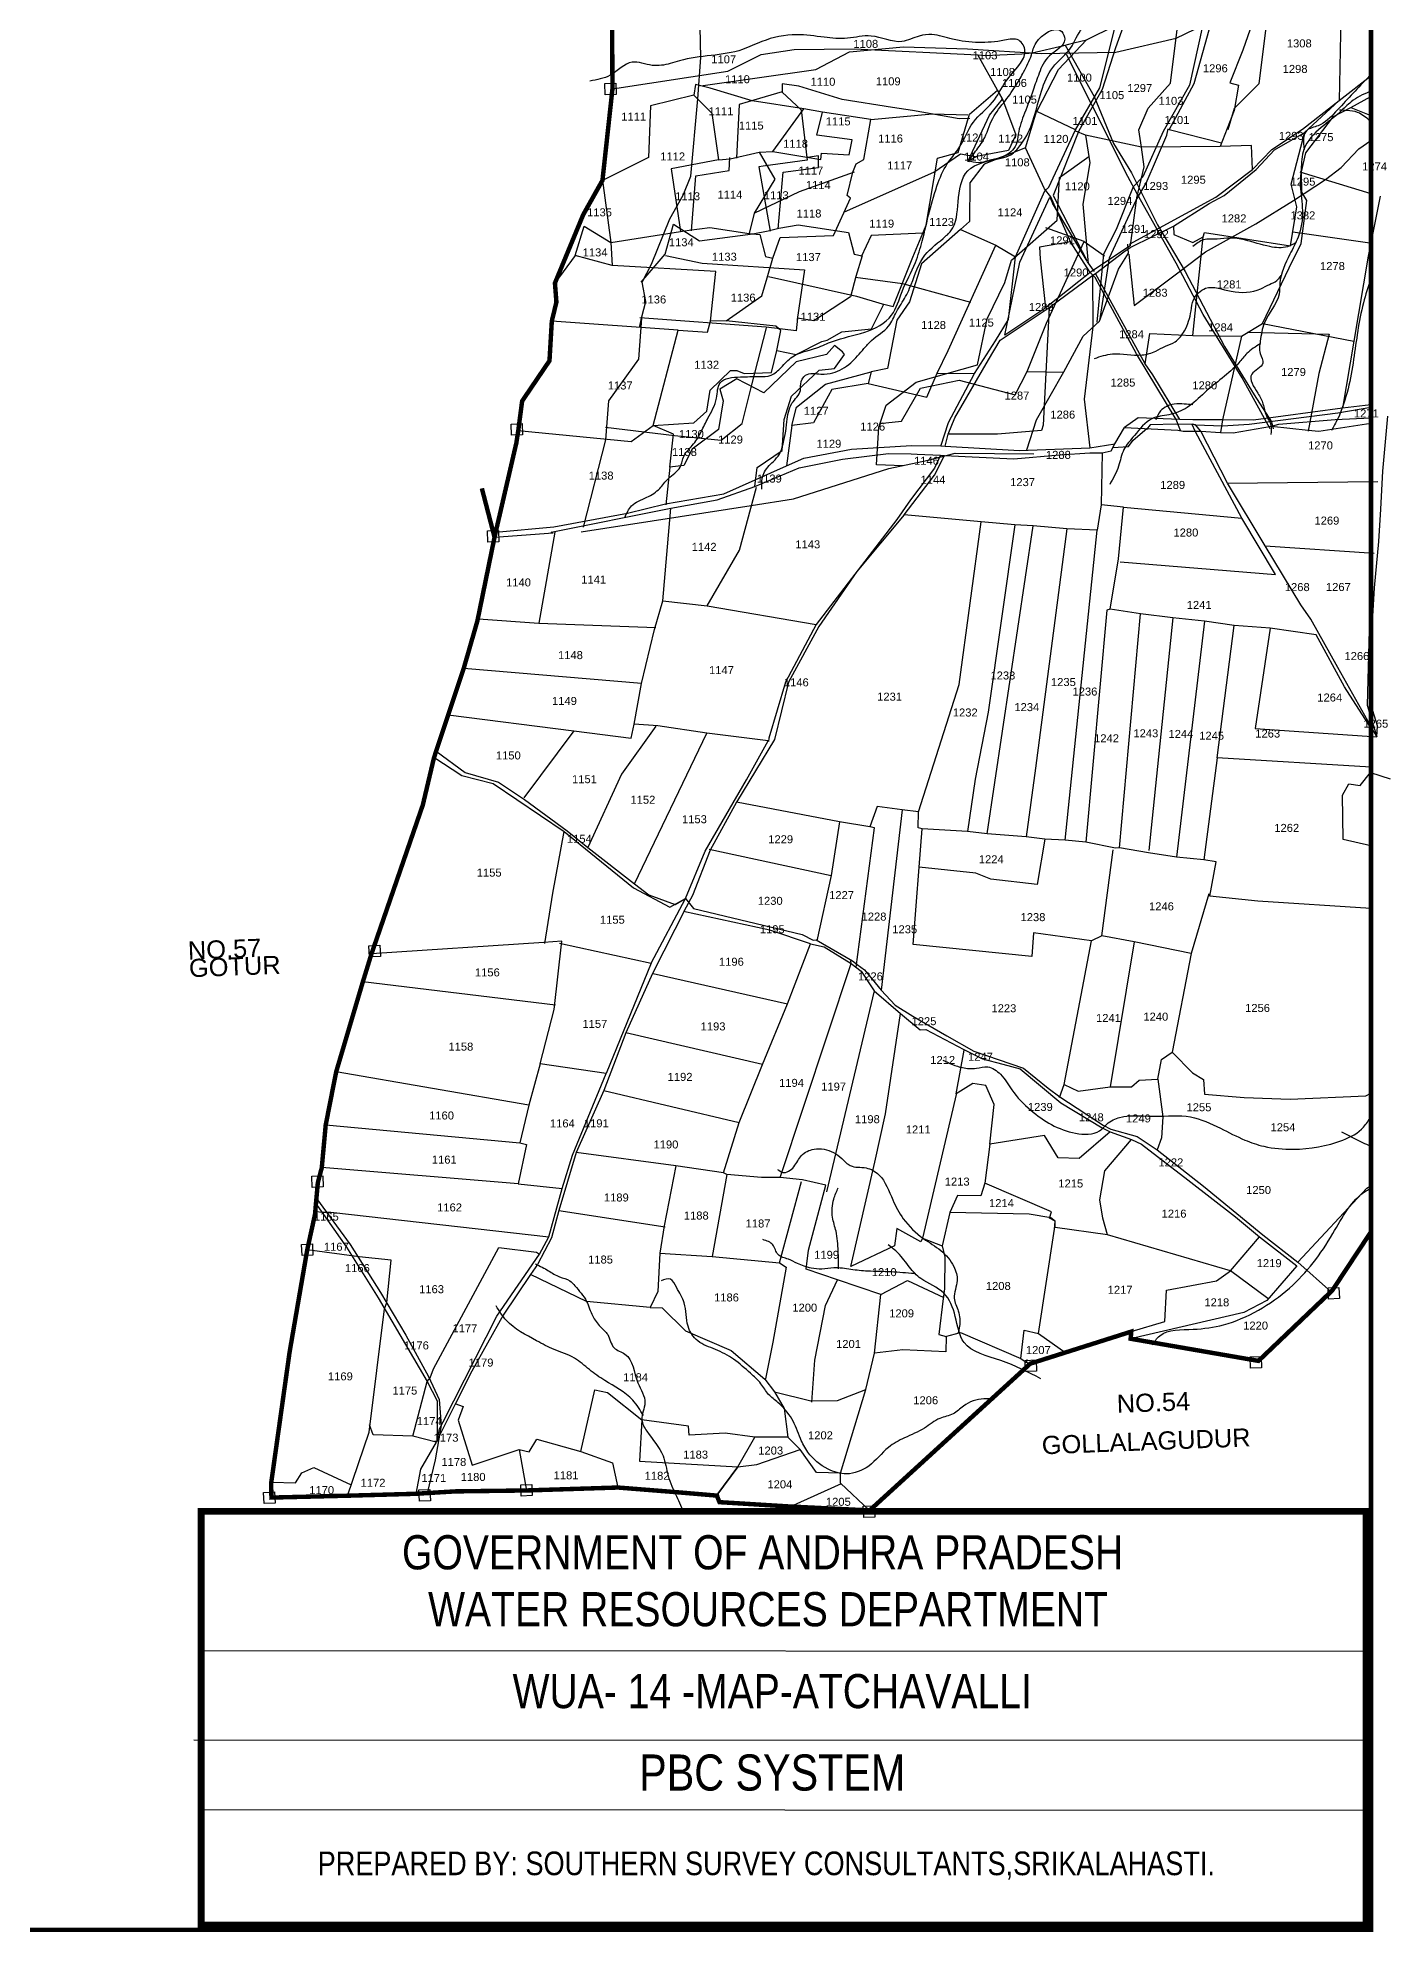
# Model space of a CAD drawing. Header units: inches. Extents: x 200003 to 248779, y 1594258 to 1607376.
# Drawn here: x 211990 to 215032, y 1596873 to 1601134 of the extents above; entities that cross this region are included whole.
import ezdxf
from ezdxf.enums import TextEntityAlignment as Align

# ---------------------------------------------------------------- set-up
doc = ezdxf.new("R2010")
doc.units = ezdxf.units.IN
doc.header["$LTSCALE"] = 15
doc.header["$MEASUREMENT"] = 0
doc.linetypes.add('DASHED2', pattern=[0.375, 0.25, -0.125])
for name, color, linetype in [('FRAME 025', 7, 'Continuous'), ('PAPER SIZE', 5, 'Continuous'), ('PLOTS', 7, 'Continuous'), ('PLOTS NO', 7, 'Continuous'), ('STREAM', 4, 'Continuous'), ('TEXT', 1, 'Continuous'), ('text2', 7, 'Continuous'), ('TITLEBLOCK', 7, 'Continuous'), ('VILLAGE BOUNDRY', 5, 'Continuous'), ('VILLAGE BOUNDRY STONES', 1, 'Continuous')]:
    doc.layers.add(name, color=color, linetype=linetype)
doc.styles.add('ARIALN', font='ARIALN.TTF')
doc.styles.get("Standard").update_dxf_attribs({"font": 'arial.ttf'})

msp = doc.modelspace()

# ---------------------------------------------------------------- linework, layer by layer
at = {"layer": 'FRAME 025', "lineweight": -3, "elevation": 5.2}
for points in [[(212356.7, 1597505.9), (214988.1, 1597504.6)], [(212341.5, 1597305.5), (214973, 1597304.2)], [(212353.1, 1597148.3), (214988.1, 1597147)]]:
    msp.add_lwpolyline(points, dxfattribs=at)
at = {"layer": 'PAPER SIZE', "color": 5, "const_width": 15.5, "elevation": -5.2}
msp.add_lwpolyline([(212357.8, 1597819.2), (214978.4, 1597819.2), (214978.4, 1596888), (212357.8, 1596888)], close=True, dxfattribs=at)
at = {"layer": 'PLOTS'}
for points in [[(213343.8, 1600482.3), (213348.8, 1600506.8), (213357.8, 1600541.1), (213349.6, 1600584.7), (213370.9, 1600624.8), (213411.7, 1600726.7), (213441.7, 1600780), (213459.5, 1600822.7), (213475.3, 1600996.9), (213481.5, 1601089.9), (213476.2, 1601328.9), (213484.6, 1601450.6)], [(214761.6, 1601281), (214701.2, 1601106.3), (214671.9, 1601032.6), (214691.5, 1601027.8), (214681.5, 1600970.6), (214649.7, 1600890)], [(213482, 1601026), (213740.4, 1601063.2), (213816.4, 1601102.7), (213937.4, 1601114.2), (214081.7, 1601109.4), (214247, 1601099.1), (214415.2, 1601101.8), (214551.1, 1601133.1), (214614.4, 1601164), (214637.2, 1601183.5), (214670.8, 1601195.3), (214760.9, 1601224.2), (214737.3, 1601030.6), (214681.8, 1600975.5), (214667, 1600927.2)], [(214722.5, 1600838.3), (214720.6, 1600892.2), (214649.7, 1600890), (214472.9, 1600888), (214466.9, 1600927.3), (214487.8, 1600975.8), (214538.3, 1601032), (214561.3, 1601218.6)], [(214438.9, 1601178.6), (214414.2, 1601111.7), (214384.3, 1601017.8)], [(214921.2, 1601180.4), (214917.5, 1600993.4)], [(213071, 1600250.6), (213324.9, 1600226.4), (213374.5, 1600262.4), (213466, 1600268.3), (213494.9, 1600294.2), (213502.4, 1600341.8), (213548.8, 1600385.5), (213562.4, 1600386), (213579.5, 1600378.9), (213640.6, 1600381.6), (213652.3, 1600430.5), (213695.9, 1600421.5), (213754.2, 1600451.1), (213765.7, 1600453.7), (213799.2, 1600473), (213865.7, 1600479.8), (213893.1, 1600534.8), (213914.6, 1600530), (213958.9, 1600640.6), (213988.8, 1600712.9), (214013.9, 1600863.5), (214060.8, 1600876.3), (214086.3, 1600962.4), (214149, 1601016.8), (214104.7, 1601095.9), (214121, 1601094.8), (214203.8, 1601098.4), (214227.4, 1601100.2), (214298.5, 1601116.7), (214321.1, 1601123), (214349.1, 1601130), (214414.3, 1601161.8)], [(214324.3, 1600927.4), (214379.1, 1601021.9), (214414.3, 1601161.8)], [(214610.2, 1601160.6), (214581.2, 1601027.5), (214521.4, 1600923.3), (214475.7, 1600821.8), (214454.2, 1600799.3), (214415.7, 1600703.3), (214387.5, 1600647.7), (214372.3, 1600494.7)], [(214653.3, 1600897), (214534.9, 1600927.1), (214591.6, 1601031.5), (214630.3, 1601170.8)], [(213282.9, 1601019.5), (213542.5, 1601059.5), (213617.6, 1601096.7), (213691.9, 1601107.7), (213826.7, 1601109.5), (214104.7, 1601095.9)], [(214144.3, 1600452.7), (214174.2, 1600500.3), (214189.4, 1600641.8), (214255.5, 1600790), (214264.2, 1600798.3), (214324.3, 1600927.4), (214237.9, 1600968.5), (214286.1, 1601062.9), (214349.1, 1601130)], [(214301, 1601117.4), (214366.4, 1601002.6), (214410.2, 1600896.4), (214450.5, 1600830.7), (214509.1, 1600713.4), (214571.1, 1600608.6), (214659.8, 1600439.6), (214726.2, 1600330.8), (214765.5, 1600270.6), (214769.6, 1600254.8)], [(214762.2, 1600254.5), (214699.5, 1600369.1), (214611.4, 1600512.1), (214551, 1600627.1), (214464.1, 1600781.4), (214442.6, 1600822.6), (214362.1, 1600982.2), (214304.4, 1601096.9)], [(214031.4, 1600215.8), (214038.1, 1600242.5), (214053, 1600279.2), (214129.1, 1600409.5), (214155, 1600453.8), (214265.3, 1600527.5), (214363.8, 1600600.1), (214369.9, 1600604.3), (214433.5, 1600652.7), (214447.2, 1600662.7), (214499.4, 1600688), (214544.8, 1600710.3), (214625, 1600761.8), (214658.9, 1600779.2), (214730.8, 1600838.3), (214772.1, 1600881.9), (214839, 1600920.6), (214917.5, 1600993.4), (214989.3, 1601048.9)], [(213864.1, 1600950.4), (213755.5, 1600966.8), (213713.3, 1600974.2), (213597.4, 1600992.4), (213502.8, 1601021.1), (213469.6, 1601028.9), (213466, 1601004.9), (213368.8, 1600981.3), (213363.6, 1600864.9), (213260.4, 1600813.5), (213279.3, 1600674), (213282.4, 1600622)], [(213466, 1601004.9), (213506.7, 1600964.5), (213521.5, 1600860), (213414.7, 1600839.7), (213435.6, 1600698.7)], [(214086.5, 1600953.1), (214062.9, 1600951.8), (213957.7, 1600970.5), (213912.9, 1600977.3), (213799.9, 1600995.8), (213702.3, 1601025.3), (213664.3, 1601031), (213664.3, 1601012.4), (213588.1, 1600990.1), (213568.1, 1600984.5), (213562.3, 1600863.6)], [(213664.3, 1601012), (213707.7, 1600972.2), (213720.9, 1600859.2), (213621.6, 1600845.3), (213612.3, 1600843.8), (213638, 1600699.1)], [(214082, 1600856.2), (214131.2, 1600960.4), (214160.1, 1600996), (214149, 1601016.8), (214160.1, 1600996), (214190.7, 1600915.9), (214174, 1600880.6), (214101.9, 1600867.2), (214082, 1600856.2)], [(214384.3, 1601017.8), (214331.9, 1600924.9), (214274.3, 1600779.5), (214350.7, 1600631.5), (214272.6, 1600762.2)], [(213521.5, 1600860), (213547.5, 1600862.3), (213612.6, 1600877.1), (213643.5, 1600878.3), (213751.3, 1600860.2), (213753.3, 1600875.1), (213815.5, 1600870.9), (213822, 1600905.1), (213742.7, 1600915.6), (213755.5, 1600966.8)], [(213538.8, 1600497.5), (213619.2, 1600553.9), (213630.7, 1600594.2), (213643.9, 1600638.6), (213660.5, 1600685.2), (213780, 1600689.8), (213818.2, 1600773.5), (213810.6, 1600779.5), (213823.3, 1600832.1), (213831.1, 1600850.5), (213848.2, 1600860.8), (213864.1, 1600950.4), (214003.1, 1600963.2), (214082.6, 1600961.1)], [(213643.5, 1600878.3), (213713.3, 1600974.2)], [(214212.2, 1600886.6), (214237.9, 1600970.7)], [(214446.2, 1600670.3), (214640.1, 1600775.9), (214722.5, 1600838.3), (214766.3, 1600882.7), (214835.2, 1600928.9), (214917.5, 1600993.4)], [(214745.5, 1600491.4), (214805.4, 1600616.4), (214832, 1600671.8), (214845, 1600768.6), (214833.4, 1600787), (214833.1, 1600832.9), (214843, 1600875.6), (214904.7, 1600957.5), (214943.6, 1600977.3), (214989.3, 1601001.9)], [(214943.6, 1600977.3), (214989.3, 1600959.2)], [(214448.2, 1600667.1), (214462.9, 1600774.6), (214479, 1600843.9), (214472.9, 1600888), (214346.9, 1600915.5), (214325.5, 1600924.6)], [(214379.6, 1600497.4), (214400.8, 1600638.9), (214461, 1600769.2), (214483.7, 1600807.3), (214529.7, 1600915), (214532.9, 1600929.4)], [(214588.4, 1600464.2), (214611.6, 1600686.4), (214614.5, 1600696.5), (214808.1, 1600666.3), (214822.5, 1600754.3), (214810, 1600804.8), (214840, 1600919.5)], [(213612.6, 1600877.1), (213648.2, 1600816), (213602, 1600739.4), (213590.8, 1600694)], [(214560.8, 1600250.6), (214551, 1600275.5), (214461.5, 1600423.2), (214368.5, 1600595.3), (214357.5, 1600606.5), (214313.6, 1600675.6), (214268.8, 1600776.8), (214255, 1600794.8), (214212.2, 1600886.6), (214118.8, 1600850.1), (214086.7, 1600808.3), (214086, 1600721.1), (214065.6, 1600702.7), (213978.1, 1600625.5), (213951.1, 1600540.1), (213922.9, 1600499.3), (213901.3, 1600390.6), (213864.8, 1600382.5), (213857.9, 1600356.7), (213776.6, 1600342.7), (213734.8, 1600268.2), (213686.1, 1600261.7), (213674.5, 1600171.4)], [(214346.9, 1600915.5), (214356.5, 1600852.7), (214340.7, 1600760.1), (214353.1, 1600626.2)], [(214444.5, 1600647.6), (214456.7, 1600532.1), (214560.9, 1600610.1), (214617.1, 1600652.8), (214730.1, 1600715.9), (214815, 1600768.1), (214887.2, 1600815.5), (214922.4, 1600842.5), (214962.1, 1600884.5), (214989.3, 1600903.4)], [(213460.8, 1600699.7), (213470.1, 1600823.7), (213545.1, 1600835.8), (213546.7, 1600865.1)], [(213602, 1600739.4), (213703.6, 1600788.6), (213827.1, 1600832.4)], [(213655.5, 1600704.7), (213667, 1600832), (213746.3, 1600842.8), (213746.1, 1600868.6), (213722, 1600864.9)], [(213804.9, 1600742.4), (214005.9, 1600832.2), (214066.2, 1600873.6), (214103.1, 1600866.7)], [(213937.2, 1600171.1), (213877.1, 1600173.9), (213882.5, 1600258.5), (213898.3, 1600307.7), (213966.3, 1600359.9), (214104.1, 1600398.7), (214125.8, 1600502.1), (214165.7, 1600584), (214180.4, 1600633.9), (214283.1, 1600723.9), (214288.5, 1600819.8), (214354.2, 1600867.3)], [(214829, 1600832.9), (214989.3, 1600784.3)], [(214165.4, 1600465.3), (214199.7, 1600629.3), (214266.6, 1600775.8), (214272.6, 1600762.2)], [(215010.1, 1600778), (214982.9, 1600643.2), (214951, 1600451.5), (214924.9, 1600300.8)], [(213199.1, 1600644.8), (213219.4, 1600710.8), (213279.3, 1600674), (213435.6, 1600698.7), (213455.4, 1600701.8), (213502.3, 1600707.6), (213590.8, 1600694), (213614.7, 1600692.1), (213627.4, 1600642.6), (213643.9, 1600638.6)], [(213347.2, 1600584.2), (213401.6, 1600647.3), (213419.9, 1600715.3), (213478.8, 1600677.5), (213598.6, 1600693.2), (213633.5, 1600700.1), (213657.4, 1600706), (213700.9, 1600713.2), (213814, 1600696), (213826.3, 1600647.7), (213845, 1600643.5), (213830.1, 1600597.3), (213818.3, 1600551.8), (213735.8, 1600497.2), (213699.2, 1600503.2), (213695.9, 1600474.7), (213628.9, 1600483.2), (213344.7, 1600504.3)], [(213884, 1600266.6), (213933.4, 1600271.6), (213975.5, 1600346.2), (214062.6, 1600363.9), (214189, 1600331), (214216.1, 1600383.6), (214259.5, 1600492.1), (214343.9, 1600676.3), (214257.9, 1600706.7)], [(214544.8, 1600710.3), (214545.4, 1600691.4), (214588.2, 1600673.6), (214611.6, 1600686.4)], [(213981.2, 1600694.5), (213865.2, 1600689.2), (213842.4, 1600641.8)], [(213857.9, 1600356.7), (213989.8, 1600325.9), (214013, 1600379.6), (214038, 1600431.1), (214145.5, 1600667.8), (214189.4, 1600641.8)], [(214065.6, 1600702.7), (214145.5, 1600667.8)], [(214215.2, 1600207.6), (214236.6, 1600274.7), (214298.4, 1600382.6), (214342.1, 1600463.1), (214378.4, 1600496.9), (214421.1, 1600614.1), (214444, 1600649.5), (214442.5, 1600670.1)], [(214313.6, 1600675.6), (214243.5, 1600663.1), (214245.4, 1600636.7), (214256.7, 1600527)], [(214343.9, 1600676.3), (214389.6, 1600643.4)], [(214448.2, 1600667.1), (214357.5, 1600606.5)], [(214813.8, 1600698), (214987, 1600672.8), (214989.3, 1600672.3)], [(213374.5, 1600262.4), (213430.5, 1600476.5), (213496.7, 1600472.1), (213503.8, 1600496.9), (213515.4, 1600608.3), (213282.4, 1600622), (213199.1, 1600644.8), (213153.5, 1600582.5)], [(213402.3, 1600644.7), (213485, 1600627.6), (213714.7, 1600612.4), (213698.6, 1600500.7)], [(214350.7, 1600630), (214366.5, 1600608.5)], [(213633.8, 1600597.4), (213831.6, 1600552.8), (213889.4, 1600536), (213893.1, 1600534.8)], [(213829.6, 1600595.8), (213935.1, 1600581.4), (214088.6, 1600539.2)], [(214357.5, 1600606.5), (214255.6, 1600525.3), (214165.4, 1600465.3)], [(214363, 1600600.9), (214363.5, 1600484.4), (214344.4, 1600321.2), (214356.7, 1600212.1)], [(214989.3, 1600308.6), (214924.9, 1600300.8), (214724.9, 1600274), (214655.6, 1600274.8), (214588.6, 1600274.5), (214559.1, 1600275.7), (214498.6, 1600376.1), (214481.4, 1600400.8), (214369.9, 1600604.3)], [(213430.5, 1600476.5), (213146.5, 1600497)], [(213217.9, 1600033.7), (213268.1, 1600230), (213274.7, 1600317.8), (213342, 1600411.3), (213349.1, 1600503.8)], [(213652.3, 1600430.5), (213661.3, 1600475.6), (213650.7, 1600485.4), (213538.8, 1600497.5), (213503.8, 1600496.9)], [(214265.3, 1600527.5), (214251.9, 1600262.6), (214248, 1600250.5), (214149.3, 1600242.2), (214038.1, 1600242.5)], [(214697.8, 1600462.9), (214745.5, 1600491.4)], [(214745.5, 1600491.4), (214951, 1600451.5)], [(213267.6, 1600258.6), (213422.2, 1600239.8), (213527.3, 1600228.9), (213574.6, 1600266.5), (213596.8, 1600353.9), (213629.3, 1600481.5)], [(214021.3, 1600215.2), (214039, 1600268.7), (214097.5, 1600378.8), (214144.3, 1600452.7)], [(214481.4, 1600400.8), (214491.8, 1600468.8), (214588.4, 1600464.2), (214697.8, 1600462.9), (214655.6, 1600274.8), (214651, 1600246.6)], [(214710.9, 1600472.2), (214895.2, 1600467.4), (214872.3, 1600379), (214847.9, 1600249)], [(213603.2, 1600125.1), (213608.3, 1600167.8), (213664.6, 1600206), (213669.3, 1600275.5), (213685.9, 1600328.3), (213747.9, 1600386.9), (213782.4, 1600390.2), (213804.7, 1600421.7), (213800.5, 1600428), (213782.4, 1600441.9), (213764.6, 1600421.6), (213696, 1600405.4), (213623.8, 1600335.9), (213562.4, 1600366.7), (213524.7, 1600343.6), (213532.2, 1600317.9), (213521.6, 1600253.2), (213462, 1600208.5), (213443.3, 1600172.2), (213412, 1600168.4), (213419.9, 1600242.6), (213374.5, 1600262.4)], [(213686.1, 1600261.7), (213697.1, 1600303.2), (213762.1, 1600355.3), (213864.8, 1600382.5)], [(214013, 1600379.6), (214097.5, 1600378.8)], [(214214.8, 1600383.2), (214298.1, 1600382.4)], [(213019.8, 1600022), (213150.9, 1600034.2), (213316.7, 1600064.8), (213402.4, 1600085.9), (213533.8, 1600108.1), (213604.3, 1600139.8), (213674.5, 1600171.4), (213713.1, 1600188.9), (213820.5, 1600209.1), (213955.7, 1600216.8), (214021.4, 1600216.1), (214031.4, 1600215.8), (214198.5, 1600205.9), (214356.7, 1600212.1), (214412.8, 1600220.6), (214434.9, 1600257.2), (214554.7, 1600251.8), (214567, 1600249.4), (214593.4, 1600249.4), (214606.3, 1600249.2), (214651, 1600246.6), (214679.4, 1600245.9), (214765.6, 1600260.7), (214781.9, 1600264.9), (214908.6, 1600275.8), (214989.3, 1600279.5)], [(214559.1, 1600275.7), (214465.2, 1600279.2), (214434.9, 1600257.2)], [(215002.6, 1599561.3), (214914.5, 1599717.6), (214853.8, 1599826), (214831.8, 1599858.6), (214751.5, 1599991.1), (214666.3, 1600132.5), (214606.3, 1600249.2), (214594.8, 1600263.2), (214654.9, 1600261.5), (214715.4, 1600265), (214914.9, 1600290.6), (214989.3, 1600303.3)], [(215002.6, 1599561.3), (215004.2, 1599586.1), (214989.8, 1599632.1), (214991.3, 1599725.7), (214992.2, 1599807.6), (214997.4, 1599897), (215006.7, 1600001.3), (215011.6, 1600073.5), (215015.8, 1600159.4), (215027.1, 1600283.4)], [(214408.7, 1600212.9), (214443.8, 1600215.1), (214454.1, 1600228.9), (214485.3, 1600255.2)], [(214425.1, 1599955.5), (214774.7, 1599926.9), (214698.6, 1600053.7), (214594.5, 1600247.7), (214586, 1600265.6), (214594.8, 1600263.2), (214590.4, 1600264.4), (214550.5, 1600264.7), (214492.7, 1600263.8), (214484.4, 1600253)], [(214765.6, 1600260.7), (214848.2, 1600251.3), (214872.1, 1600249.3), (214989.3, 1600267.6)], [(213149.3, 1600020.6), (213145.1, 1600022.1), (213414.2, 1600076.4), (213518.8, 1600094.7), (213603.2, 1600125.1), (213702.7, 1600166.5), (213800.1, 1600186.5), (213903.8, 1600198.8), (213954.5, 1600198.3), (213968.3, 1600197.4), (214021.1, 1600195.4), (214029.9, 1600194.7), (214185.9, 1600187.3), (214288.5, 1600195.7), (214357, 1600200.4), (214384.8, 1600200.8), (214404.6, 1600205.2), (214412.8, 1600220.6)], [(213212.6, 1600022.9), (213595.3, 1600081.9), (213690, 1600097.2), (213905, 1600165.4), (213993.1, 1600184.2), (214054.1, 1600199.6), (214230.8, 1600198.2)], [(214021.1, 1600195.4), (214007.2, 1600166.3), (213953.5, 1600094.8), (213922.4, 1600050.3), (213741.4, 1599814.1), (213672.4, 1599684.7), (213634.8, 1599558.4), (213634.1, 1599551.4)], [(214384.8, 1600200.8), (214382.4, 1600083.8), (214373.2, 1600026.4), (214304.9, 1600029.6), (214229.6, 1600036.2), (214188.1, 1600038.6), (214112.1, 1600045), (213938.8, 1600061.1), (214007.1, 1600150.5), (214029.9, 1600194.7)], [(213412, 1600168.4), (213402.6, 1600083.6)], [(213495.8, 1599856.6), (213568.9, 1599981.7), (213606.8, 1600123.6)], [(214666.3, 1600132.5), (215004.8, 1600136.1)], [(213447.3, 1599197.9), (213491.7, 1599304.8), (213584.5, 1599465.1), (213633.5, 1599552.7), (213495.2, 1599570.2), (213384.8, 1599586.3), (213331.4, 1599590.4), (213348.5, 1599681.6), (213377.8, 1599803), (213396.4, 1599867.7), (213414.2, 1600076.4)], [(214989.3, 1599582), (214930, 1599674.1), (214866.2, 1599791), (214762.3, 1599806), (214681.2, 1599812), (214615.1, 1599821.6), (214543.4, 1599829.1), (214470.7, 1599838.4), (214402.7, 1599849.1), (214421.5, 1599962.1), (214432.3, 1600078.2), (214382.4, 1600083.8)], [(214432.3, 1600078.2), (214698.6, 1600053.7)], [(213938.8, 1600061.1), (213832.4, 1599933.4), (213746.8, 1599810.1), (213678.8, 1599684.8), (213647.4, 1599555.5), (213561.8, 1599415), (213502.7, 1599306.4), (213463, 1599204.9), (213448.6, 1599178.4), (213372.7, 1599028.9), (213312.8, 1598895.6), (213263.7, 1598766.3), (213201.3, 1598626.3), (213162.5, 1598495.7), (213146, 1598434.9), (213114, 1598374.6), (213098.3, 1598352.3), (213036.9, 1598260.9), (212966.7, 1598134.7), (212928.9, 1598060.3), (212886.6, 1597975.2), (212851, 1597914.4), (212840.5, 1597858.7)], [(213971.3, 1599393.2), (214062.7, 1599679.2), (214112.1, 1600045)], [(214188.1, 1600038.6), (214128.1, 1599617.1), (214099, 1599466.7), (214081.8, 1599348.9)], [(214125.5, 1599343.1), (214229.6, 1600036.2)], [(214304.9, 1600029.6), (214234.9, 1599491), (214213.9, 1599336.6)], [(214301.6, 1599328.9), (214373.2, 1600026.4)], [(213017.6, 1600010.8), (213149.3, 1600020.6)], [(213153.6, 1600022.1), (213116.9, 1599817.6)], [(214751.5, 1599991.1), (214996.7, 1599975.2)], [(213396.4, 1599867.7), (213495.8, 1599856.6), (213741.4, 1599814.1)], [(214989.3, 1599887.5), (214986.8, 1599858.3), (214980.6, 1599632.9), (215002.6, 1599561.3)], [(212981.4, 1599827.1), (213116.9, 1599817.6), (213380.4, 1599807.4)], [(214402.7, 1599849.1), (214395, 1599846.8), (214348, 1599324.9)], [(214423.6, 1599311.6), (214470.7, 1599838.4)], [(214543.4, 1599829.1), (214489.8, 1599306.2)], [(214615.1, 1599821.6), (214551.8, 1599290.6)], [(214643.4, 1599514.7), (214681.2, 1599812)], [(214762.3, 1599806), (214728.4, 1599580.4), (215002.6, 1599561.3)], [(213348.5, 1599681.6), (212948.3, 1599715.7)], [(212913.4, 1599611.3), (213195.9, 1599574.8), (213325.2, 1599558.7), (213331.4, 1599590.4)], [(213195.9, 1599574.8), (213083.5, 1599424.2)], [(213380.5, 1599585.4), (213303, 1599477.7), (213227.8, 1599312.7)], [(213332.5, 1599231), (213495.2, 1599570.2)], [(212881, 1599516), (212943.8, 1599474.9), (213014.7, 1599457), (213174.2, 1599348.6), (213330.4, 1599221.9), (213412.3, 1599178.4), (213447.3, 1599197.9)], [(212886.2, 1599529.7), (212951.4, 1599481.5), (213026.9, 1599459.3), (213085, 1599421), (213181.2, 1599350.1), (213227.8, 1599312.7), (213332.5, 1599231), (213364.9, 1599206.3), (213423.6, 1599184.3), (213447.3, 1599197.9), (213465.4, 1599175.5), (213709.7, 1599116.6), (213734.1, 1599104.4), (213741.5, 1599105.1), (213822.9, 1599057.5), (213833.6, 1599049.7), (213850.1, 1599037.7), (213887.4, 1598991.7), (213918.5, 1598957.9), (213958.3, 1598933.1), (214035.2, 1598889), (214095.6, 1598854.4), (214207.7, 1598816.1), (214263.2, 1598771.6), (214289.4, 1598752.1), (214386.5, 1598688.1), (214404.1, 1598679), (214463.4, 1598662.3), (214507.9, 1598632.2), (214612.4, 1598550.9), (214746, 1598441.5), (214824.5, 1598379.9), (214900.2, 1598312.2)], [(214989.3, 1599493.3), (214643.4, 1599514.7), (214613.3, 1599284.7), (214551.8, 1599290.6), (214488.8, 1599300.7), (214423.6, 1599311.6), (214414.5, 1599311.3), (214348, 1599324.9), (214301.6, 1599328.9), (214255.2, 1599331.5), (214213.9, 1599336.6), (214125.5, 1599343.1), (214081.8, 1599348.9), (213979.6, 1599354.8), (213970.4, 1599357.2), (213971.3, 1599393.2), (213934.3, 1599397.7), (213878.3, 1599404.6), (213862.2, 1599359.4), (213793.8, 1599370.6), (213561.8, 1599415)], [(214989.3, 1599316.4), (214926.9, 1599331), (214925.5, 1599430.2), (214939.3, 1599456.2), (214964.9, 1599452.3), (214988.4, 1599481.1), (215032.3, 1599467.3)], [(213934.3, 1599397.7), (213887.4, 1598991.7)], [(213130.7, 1599096.6), (213148.4, 1599210), (213174.2, 1599348.6)], [(213793.8, 1599370.6), (213775, 1599249.7), (213742.9, 1599102.6)], [(213831.4, 1599043.1), (213872.6, 1599357), (213861.9, 1599359.2)], [(214584.5, 1599074.3), (214456.8, 1599100.7), (214383.9, 1599114.1), (214360.9, 1599102.4), (214230.4, 1599120.4), (214226.1, 1599067.2), (213959.2, 1599094.7), (213972.7, 1599268.5), (213979.6, 1599354.8)], [(213500.8, 1599309.1), (213775, 1599249.7)], [(214255.2, 1599331.5), (214238.2, 1599229.5), (214134.4, 1599241.6), (214100, 1599255.2), (213972.7, 1599268.5)], [(214383.9, 1599114.1), (214409.2, 1599307.5)], [(214989.3, 1599175.7), (214734.9, 1599191.9), (214626.9, 1599203.5), (214641.1, 1599280.8), (214613.3, 1599284.7)], [(213164.1, 1599097.3), (213370.3, 1599052.4), (213447.3, 1599197.9)], [(214624.5, 1599208.4), (214584.5, 1599074.3), (214541.8, 1598852.6)], [(213532.4, 1598581), (213567.8, 1598693.8), (213620.7, 1598824.6), (213676.7, 1598961), (213728.5, 1599095.9), (213636.8, 1599126.9), (213442.8, 1599168.8)], [(212888.2, 1597976.2), (212893.5, 1598004.5), (212902, 1598020.9), (213022.7, 1598258), (213119, 1598397.8), (213140.1, 1598436.7), (213169.7, 1598545.4), (213193.1, 1598620.5), (213268.9, 1598804.1), (213120.4, 1598826.2), (213152, 1598948.5), (213169, 1599101.6), (213128.3, 1599098.8), (212740.7, 1599073.2)], [(213728.5, 1599095.9), (213758.9, 1599089), (213820.2, 1599051.9), (213842.6, 1599034.3), (213871.8, 1598990.3), (213930.7, 1598939.6), (213975, 1598902.3), (213987.8, 1598903), (214073.3, 1598858.4), (214115.5, 1598837), (214160.9, 1598825.1), (214199.8, 1598814.6), (214291.2, 1598738.5), (214384.3, 1598682), (214402.8, 1598673.3), (214450.8, 1598655.4), (214472.9, 1598645.5), (214577.1, 1598564.8), (214684.6, 1598482), (214738.2, 1598437.1), (214822.4, 1598371.9), (214755, 1598293.3), (214703.5, 1598266.3), (214448.6, 1598207.5)], [(214299.2, 1598779.6), (214360.9, 1599102.4)], [(214456.8, 1599100.7), (214402.8, 1598774.3)], [(213370.3, 1599052.4), (213268.9, 1598804.1)], [(213660.3, 1598570.5), (213820.2, 1599051.9), (213819.4, 1599057.4)], [(212721.5, 1599010.9), (213155, 1598958.7)], [(213374.1, 1599029.3), (213676.7, 1598961)], [(213871.8, 1598990.3), (213764.2, 1598538.2)], [(213980.6, 1598433.8), (213976.8, 1598425.3), (213922.6, 1598455.9), (213917.1, 1598416.7), (213819, 1598370.1), (213873.3, 1598604.6), (213897, 1598713.7), (213930.7, 1598939.6)], [(213620.7, 1598824.6), (213312.8, 1598895.6)], [(214131.9, 1598645.5), (214141.8, 1598734.8), (214122.7, 1598777.6), (214093.7, 1598781.6), (214056.1, 1598758.6), (214074.4, 1598856.9)], [(214509.4, 1598791.6), (214518.2, 1598835.6), (214541.8, 1598852.6), (214588.1, 1598806), (214612.4, 1598790.8), (214614.9, 1598758.1), (214703.8, 1598750.5), (214807.4, 1598746.4), (214977.5, 1598754.2), (214989.3, 1598760.2)], [(213094.8, 1598732.9), (212661.3, 1598807.8)], [(213120.4, 1598826.2), (213094.8, 1598732.9), (213074.2, 1598648.2), (213089.8, 1598644.4), (213071, 1598556.1), (213169.7, 1598545.4)], [(214288.3, 1598750.4), (214299.2, 1598779.6), (214330.5, 1598764.5), (214402.8, 1598774.3), (214450.2, 1598774.5), (214467.5, 1598789.2), (214509.4, 1598791.6), (214520.9, 1598706.9), (214517.9, 1598659.6), (214507.9, 1598632.2)], [(213263.7, 1598766.3), (213567.8, 1598693.8)], [(214056.9, 1598760), (213980.6, 1598433.8), (214024.8, 1598416.9)], [(212637.8, 1598688.4), (213074.2, 1598648.2)], [(214402.8, 1598673.3), (214332.9, 1598613), (214285.9, 1598614.7), (214254.6, 1598664.7), (214131.9, 1598645.5), (214120.9, 1598557.8)], [(213795.7, 1597905.1), (213853.1, 1598093.6), (213872.4, 1598175), (213886.3, 1598307), (213789.3, 1598339.8), (213718.5, 1598364.2), (213723.6, 1598406.5), (213762.7, 1598553.2), (213710.1, 1598564.8), (213660.3, 1598570.5), (213618.5, 1598570.4), (213540.1, 1598577.2), (213532.4, 1598581), (213425.2, 1598596.3), (213201.3, 1598626.3)], [(214396.6, 1598441.1), (214386.4, 1598478.6), (214379.1, 1598520.1), (214390.8, 1598584.9), (214450.8, 1598655.4)], [(213071, 1598556.1), (212629, 1598592.5)], [(213425.2, 1598596.3), (213399.1, 1598461.3), (213389.2, 1598400.1), (213385, 1598313.5), (213368, 1598278.1), (213224.5, 1598291.6), (213098.3, 1598352.3)], [(213540.1, 1598577.2), (213507.1, 1598392.5)], [(213658.3, 1598378.6), (213708.5, 1598561.2)], [(214756.9, 1598298), (214673.5, 1598360.2), (214396.6, 1598441.1), (214278.9, 1598458.1), (214278.7, 1598472.3), (214266, 1598478.6), (214270.6, 1598493.4), (214120.9, 1598557.8), (214111.3, 1598529.4), (214059.2, 1598530), (214042.2, 1598491.5), (214024.8, 1598416.9), (214030.5, 1598390.8), (214029.8, 1598319.7), (214027.2, 1598297.7), (214017.4, 1598217.3), (214033.5, 1598212.3), (214032.7, 1598177.9), (213935.9, 1598182.2), (213872.4, 1598175)], [(214824.5, 1598379.9), (214979.8, 1598546.3), (214989.3, 1598551.7)], [(212612.5, 1598494), (212634.1, 1598492.4), (212649.5, 1598492.5), (213140.1, 1598436.7)], [(212613, 1598515), (212684.3, 1598413.2), (212755.7, 1598299.9), (212866.3, 1598111.7), (212888.9, 1598068.2), (212888.2, 1597976.2)], [(212616.9, 1598522.9), (212692.5, 1598419.9), (212761, 1598311.6), (212817.8, 1598215.3), (212869, 1598122.7), (212893.1, 1598070.6), (212897.8, 1598012.7), (212883.8, 1597935.3), (212865.7, 1597860.3)], [(213162.5, 1598495.7), (213401.8, 1598459.1)], [(214241.3, 1598219.4), (214277.1, 1598454), (214278.7, 1598472.3), (214269.1, 1598479.2), (214220.2, 1598487.9), (214042.2, 1598491.5)], [(212686.7, 1597854.4), (212735.7, 1597997.6), (212770, 1598274.9), (212775.4, 1598289), (212785, 1598384.1), (212713.1, 1598391.9), (212596.2, 1598407.4)], [(212834.1, 1597988.5), (212866.3, 1598111.7), (212873.1, 1598119.4), (212880.4, 1598140), (213027.1, 1598412.7), (213112.2, 1598402.4), (213119, 1598397.8)], [(214450.1, 1598223.6), (214525.4, 1598246.5), (214529.2, 1598317.1), (214641.7, 1598337.7), (214673.5, 1598360.2), (214738.2, 1598437.1)], [(213389.2, 1598400.1), (213507.1, 1598392.5), (213658.3, 1598378.6), (213673.7, 1598368.3), (213643.5, 1598200), (213627.5, 1598117.6)], [(213731.7, 1598065.2), (213738.3, 1598159.2), (213762.3, 1598282.5), (213789.3, 1598339.8)], [(213886.3, 1598307), (213946.8, 1598338.6), (214028.1, 1598300.5)], [(213368, 1598278.1), (213394.6, 1598277.1), (213447, 1598225.4), (213550.2, 1598181), (213625.6, 1598116.6), (213647.7, 1598088.4), (213669.1, 1598050.9), (213677.3, 1597985.8)], [(214032.2, 1598212.2), (214065.7, 1598221.6), (214201.5, 1598162.7), (214213.5, 1598154.5), (214222.8, 1598151.5)], [(214201.5, 1598162.7), (214208.8, 1598226.6), (214241.3, 1598219.4), (214302.5, 1598175.8)], [(214215.1, 1598154.8), (214215.9, 1598160.8)], [(213212, 1597953.9), (213243, 1598092.7), (213271.4, 1598086.3), (213349, 1598025.4), (213343.8, 1597932.2), (213565.2, 1597919.4), (213518, 1597855.3), (213565.2, 1597919.4), (213602.9, 1597985.8), (213536.1, 1597995.3), (213455.1, 1597990.3), (213453.8, 1598010.8), (213349, 1598025.4)], [(213647.7, 1598088.4), (213729.4, 1598067.7), (213789.1, 1598068.7), (213853.1, 1598093.6)], [(212928.6, 1598061.8), (212947.2, 1598055.1), (212936, 1598024.3), (212967, 1597923), (213073.2, 1597958), (213090, 1597861.9)], [(212886.6, 1597975.2), (212834.1, 1597988.5), (212744.6, 1597991.4), (212736.7, 1598013.6)], [(213073.2, 1597958), (213095.5, 1597952.9), (213112.8, 1597981.8), (213212, 1597953.9), (213283, 1597928.1), (213295.2, 1597872.8)], [(213861.4, 1597821.3), (213795.8, 1597882.3), (213795.7, 1597905.1), (213741.6, 1597906.4), (213705.4, 1597958.2), (213677.3, 1597985.8), (213602.9, 1597985.8)], [(213565.2, 1597919.4), (213607.8, 1597924.5), (213705.4, 1597958.2)], [(212516.5, 1597885.2), (212569.8, 1597883.1), (212584.1, 1597905.8), (212611.4, 1597917.9), (212695.1, 1597879.2)], [(213683.4, 1597830), (213798.3, 1597881.6)]]:
    msp.add_lwpolyline(points, dxfattribs=at)
at = {"layer": 'STREAM'}
for points, knots in [([(213618.7, 1600118.9), (213618.7, 1600131.4), (213618.6, 1600155.9), (213642, 1600178), (213658.9, 1600195.8), (213669.6, 1600226.8), (213675.2, 1600265.2), (213680, 1600311.6), (213707.9, 1600333.4), (213704.9, 1600357.8), (213717.2, 1600383.5), (213750.1, 1600376.2), (213785.2, 1600379.7), (213820.4, 1600400.8), (213844.4, 1600430.6), (213870.6, 1600460.3), (213905.2, 1600478.9), (213918.5, 1600513.4), (213935.9, 1600540.7), (213958.2, 1600579.8), (213972.7, 1600640.3), (214016.8, 1600674.3), (214056.9, 1600708.8), (214059.6, 1600766.8), (214071, 1600848.8), (214139, 1600858.7), (214181.9, 1600869.5), (214197.9, 1600889.2), (214218.8, 1600917.9), (214240.9, 1600981), (214255.5, 1601061.7), (214317.8, 1601107.5), (214336.5, 1601166.7), (214399.1, 1601187.7), (214449.9, 1601227.4), (214441.4, 1601289.1), (214508.4, 1601299.5), (214546.7, 1601340.3), (214587.2, 1601375.8), (214625.3, 1601396.8), (214664.1, 1601417.5), (214693.2, 1601460.3), (214759.9, 1601480.3), (214813.2, 1601506.6), (214876.7, 1601500.8), (214921.3, 1601527.2), (214966.9, 1601514.5), (214985.5, 1601516), (214989.3, 1601516.6)], [0, 0, 0, 0, 35.835198, 70.248141, 91.36166, 109.086491, 166.717576, 209.539238, 244.041974, 258.02611, 281.106045, 316.063997, 342.957989, 388.869843, 432.836623, 457.833477, 507.590989, 544.469633, 564.784312, 605.094075, 679.362756, 742.992442, 767.716351, 834.330166, 908.003692, 987.741721, 1011.241296, 1039.200257, 1060.591496, 1118.20335, 1238.628917, 1290.179119, 1341.954782, 1410.923739, 1478.852296, 1513.453225, 1569.694242, 1637.741298, 1685.924305, 1729.338159, 1768.415121, 1816.223559, 1877.77804, 1970.85974, 1988.338581, 2066.846438, 2111.879619, 2123.49203, 2123.49203, 2123.49203, 2123.49203]), ([(214989.3, 1601052), (214986.1, 1601048.7), (214959.4, 1601020.7), (214921.6, 1600980.5), (214880.3, 1600935.9), (214834.3, 1600928.6), (214837.1, 1600900.4), (214838.8, 1600883.3)], [3377.252471, 3377.252471, 3377.252471, 3377.252471, 3390.9891, 3493.493713, 3543.421519, 3571.260534, 3614.192992, 3614.192992, 3614.192992, 3614.192992]), ([(214989.3, 1601014.4), (214988.2, 1601014), (214972.1, 1601007.6), (214947.1, 1600994.9), (214915.5, 1600961.6), (214875.1, 1600932.7), (214833.7, 1600891), (214832.6, 1600840.8), (214828.2, 1600795), (214838.8, 1600744.2), (214830.2, 1600689.9), (214801.9, 1600640), (214782.7, 1600597.4), (214784.9, 1600540.6), (214747, 1600504.3), (214741.3, 1600456.3), (214735.8, 1600425.8), (214755.6, 1600396.1), (214704.1, 1600379.3), (214733.4, 1600338.9), (214747.8, 1600311.4), (214751.1, 1600284.7), (214767.2, 1600264.8), (214764.9, 1600249.5), (214763.8, 1600242.1)], [3590.300286, 3590.300286, 3590.300286, 3590.300286, 3593.52131, 3641.043962, 3674.113289, 3729.54999, 3792.674865, 3837.88094, 3874.784941, 3931.257654, 3991.577788, 4034.246751, 4103.342695, 4127.666831, 4200.451244, 4242.802348, 4270.367948, 4293.17132, 4328.375122, 4373.023007, 4400.096393, 4427.785538, 4450.630297, 4472.161322, 4472.161322, 4472.161322, 4472.161322]), ([(214918.8, 1600972.1), (214934.4, 1600971.8), (214961.2, 1600971.2), (214981, 1600953.2), (214989.3, 1600946.3)], [0, 0, 0, 0, 44.955958, 77.149761, 77.149761, 77.149761, 77.149761]), ([(214989.3, 1600592), (214983, 1600574), (214963.4, 1600515.4), (214954.2, 1600430.9), (214938.8, 1600343.2), (214921.7, 1600289), (214905.2, 1600259.5), (214900.4, 1600250.8)], [520.972684, 520.972684, 520.972684, 520.972684, 577.930392, 706.602456, 773.912915, 845.418808, 875.30549, 875.30549, 875.30549, 875.30549]), ([(214025.8, 1598834.6), (214040.3, 1598827.7), (214064.4, 1598816.2), (214099.7, 1598814), (214129.9, 1598823.3), (214160.9, 1598801.3), (214183, 1598761), (214234.9, 1598707.7), (214301.1, 1598668.2), (214374.1, 1598665), (214414.7, 1598716.8), (214496.6, 1598703.2), (214581.1, 1598714.4), (214648.1, 1598682.9), (214700, 1598655.5), (214754.7, 1598636.6), (214830.2, 1598630.8), (214908.5, 1598643.4), (214968.8, 1598674.5), (214983.9, 1598698.8), (214989.3, 1598706.3)], [0, 0, 0, 0, 47.641707, 79.076786, 104.604788, 137.735157, 180.975497, 243.88115, 356.95098, 411.218067, 437.615943, 542.858399, 623.914272, 695.548176, 756.848409, 801.453633, 867.999471, 981.658709, 1036.614144, 1064.208811, 1064.208811, 1064.208811, 1064.208811]), ([(214989.3, 1598640.5), (214983.1, 1598642.9), (214961, 1598652.9), (214939.4, 1598664), (214923.7, 1598672.1)], [908.645169, 908.645169, 908.645169, 908.645169, 928.647204, 981.47866, 981.47866, 981.47866, 981.47866]), ([(214496.7, 1598193.5), (214502.1, 1598201), (214522.7, 1598230.2), (214588.9, 1598226.2), (214690.3, 1598241.2), (214811.6, 1598311.8), (214900, 1598429.5), (214946.6, 1598523.9), (214985.6, 1598544.3), (214989.3, 1598546)], [0, 0, 0, 0, 26.865458, 103.726823, 172.564355, 342.401961, 498.956854, 621.050134, 633.398187, 633.398187, 633.398187, 633.398187])]:
    msp.add_open_spline(points, degree=3, knots=knots, dxfattribs=at)
for points in [[(213311, 1600055.4), (213325.7, 1600081), (213360.2, 1600100.5), (213389.5, 1600120.7), (213408.2, 1600142.2), (213435.2, 1600168.7), (213443.9, 1600193.6), (213465.4, 1600220.7), (213482.5, 1600248.6), (213497.7, 1600278.3), (213516.9, 1600323.8), (213525.1, 1600358), (213570.7, 1600371.3), (213612.1, 1600372.2), (213639.8, 1600375.3), (213662.2, 1600392.5), (213687.7, 1600416.5), (213742.5, 1600436.9), (213777.9, 1600451.2), (213850.4, 1600472.3), (213910.8, 1600510.1), (213934.5, 1600563.2), (213964.5, 1600628.8), (213979.7, 1600676.8), (214015.8, 1600808.5), (214039.8, 1600856.3), (214062.4, 1600886.3), (214094.8, 1600944.6), (214137.9, 1600989.7), (214167.4, 1601034.9), (214198.4, 1601074.1), (214210.9, 1601104.5), (214196.8, 1601128.6), (214164.8, 1601128.7), (214106.6, 1601123.8), (214048, 1601131), (214001.4, 1601141.4), (213973, 1601138.3), (213934.1, 1601125.9), (213865, 1601138.2), (213811.5, 1601133.4), (213759.2, 1601135.4), (213697.1, 1601141.2), (213619, 1601125.9), (213575.5, 1601108), (213433.7, 1601082.8), (213412.9, 1601076.5), (213372.3, 1601072.3), (213327.2, 1601079.3), (213278.1, 1601050.3), (213231.7, 1601037)], [(214084.4, 1600855.2), (214097.2, 1600875.4), (214117.2, 1600904), (214138.4, 1600953.1), (214166.8, 1600993), (214192, 1601029.3), (214207.9, 1601057.2), (214225.5, 1601095.9), (214236, 1601122.9), (214293.5, 1601148.2), (214300.3, 1601131.5), (214265.7, 1601093.4), (214242.7, 1601054.4), (214229.2, 1601016.5), (214210.1, 1600964.8), (214195.6, 1600917.3), (214191.1, 1600894), (214161.5, 1600867), (214135.9, 1600859.9), (214106.2, 1600853.3), (214082.2, 1600857.8)], [(214821.3, 1600673.5), (214801.4, 1600664.2), (214762, 1600664.4), (214704.8, 1600679.5), (214672.1, 1600683.8), (214643.5, 1600681.4), (214612.7, 1600679.8), (214588.7, 1600664.9)], [(214367.2, 1600412.8), (214407.8, 1600423.2), (214474.2, 1600420.7), (214505.1, 1600429.5), (214526.7, 1600440.5), (214548.7, 1600450.6), (214569.7, 1600475.1), (214584.5, 1600520), (214589.9, 1600544.7), (214617.2, 1600570.7), (214674.9, 1600564), (214741.2, 1600569.7), (214760.7, 1600579.4), (214777.3, 1600588), (214787, 1600599.4)], [(214740.3, 1600446), (214710.2, 1600424), (214692.2, 1600403.1), (214654.5, 1600368.8), (214614.7, 1600335.6), (214575.7, 1600302.5), (214534.6, 1600286.2), (214496.6, 1600277.3), (214457.1, 1600239.5), (214433.4, 1600207.7), (214421.4, 1600170.9), (214401.5, 1600129.2)], [(214588.2, 1600308.4), (214569.3, 1600310.4), (214546.5, 1600310.2), (214516.1, 1600294.9), (214505.5, 1600275)], [(213654.2, 1598588.6), (213665.8, 1598581.7), (213691, 1598594.5), (213708, 1598619.6), (213736.3, 1598634.1), (213780.2, 1598626.4), (213798.7, 1598613.3), (213818, 1598597), (213853.3, 1598591.8), (213882.4, 1598576.2), (213913.6, 1598519.9), (213937.2, 1598477.6), (213982.5, 1598433), (214021.4, 1598406), (214050.9, 1598369.7), (214058.3, 1598338.6), (214051.7, 1598298.6), (214060.9, 1598270), (214063.5, 1598235.5), (214060.1, 1598219.1)], [(213791.5, 1598364.8), (213790.8, 1598404.9), (213785.8, 1598449.4), (213778.1, 1598480.7), (213781, 1598521.8), (213790.9, 1598547.4)], [(213962.2, 1598354), (213909.6, 1598357.8), (213857, 1598359.6), (213819.3, 1598363.3), (213781, 1598367), (213753.9, 1598364.1), (213729.9, 1598366.4), (213699, 1598376.8), (213678.6, 1598386.4), (213655.5, 1598397.1), (213643.7, 1598418.7), (213621.2, 1598430.7)], [(214246.6, 1598117.4), (214156.3, 1598158.6), (214073.8, 1598199.4), (214054.1, 1598257.5), (214028.1, 1598310.2), (213976.8, 1598342.9), (213951.2, 1598368.4), (213925.4, 1598400.4), (213903.3, 1598419)], [(213109.9, 1598375.9), (213139.1, 1598360.4), (213163.9, 1598346.9), (213187.3, 1598337.7), (213198.2, 1598326.8), (213224.5, 1598291.6), (213238.4, 1598258.5), (213255.5, 1598235), (213272.3, 1598216.7), (213286.4, 1598187.3), (213310.8, 1598172.9), (213340.1, 1598108.4), (213356, 1598063.2), (213349, 1598025.4), (213360.4, 1597999.4), (213396.8, 1597944), (213408.2, 1597899.3), (213426.8, 1597853.5), (213445.2, 1597812.9)], [(214142.7, 1598071.8), (214118.5, 1598072.4), (214072.5, 1598056.2), (214049.1, 1598038.4), (214019.7, 1598028.4), (213984.8, 1598006.6), (213939.8, 1597984.4), (213903.9, 1597963.1), (213859.3, 1597921.2), (213809.3, 1597903.6), (213767.9, 1597914.1), (213722.4, 1597952.6), (213706, 1597982.9), (213686.2, 1598027.2), (213655, 1598064.2), (213634.2, 1598082.2), (213616.8, 1598106.4), (213593.4, 1598129.9), (213555.5, 1598161.2), (213514.7, 1598183.4), (213474.8, 1598202.5), (213452.9, 1598235.7), (213444.4, 1598288.1), (213427, 1598323.4), (213413.4, 1598341.5), (213392.3, 1598338.1)], [(213352.5, 1598034.8), (213328.6, 1598069.4), (213265.5, 1598113.5), (213230.9, 1598138), (213197.6, 1598163.8), (213151.6, 1598183.3), (213112.1, 1598203.1), (213044.4, 1598248.9), (213021.2, 1598281.6)]]:
    msp.add_spline(points, degree=3, dxfattribs=at)
at = {"layer": 'text2', "color": 5, "const_width": 10}
msp.add_lwpolyline([(201177.3, 1606886.3), (214989.3, 1606886.3), (214989.3, 1596877.6), (201177.3, 1596877.6)], close=True, dxfattribs=at)
at = {"layer": 'VILLAGE BOUNDRY', "linetype": 'DASHED2', "ltscale": 8, "const_width": 10}
msp.add_lwpolyline([(214989.3, 1598445.8), (214987, 1598444.6), (214902.1, 1598316), (214736.2, 1598157.7), (214448.6, 1598207.5), (214450.1, 1598223.6), (214222.8, 1598151.5), (213861.4, 1597821.3), (213683.4, 1597830), (213523.7, 1597839.9), (213518.9, 1597851.5), (213518.1, 1597854.6), (213426, 1597862.4), (213295.2, 1597872.8), (213088.7, 1597866.2), (212928.9, 1597864.1), (212865.7, 1597860.3), (212840.5, 1597858.7), (212686.7, 1597854.4), (212515.7, 1597850.2), (212515.1, 1597882.5), (212556.5, 1598177), (212596.2, 1598407.4), (212613.7, 1598487.2), (212620.1, 1598558.7), (212629, 1598592.5), (212637.8, 1598688.4), (212661.3, 1598807.8), (212721.5, 1599010.9), (212740.7, 1599073.2), (212856.2, 1599408.1), (212880.8, 1599512.1), (212886.2, 1599529.7), (212913.4, 1599611.3), (212948.3, 1599715.7), (212979, 1599822.2), (213017.6, 1600010.8), (212989.1, 1600120.6), (213017.6, 1600010.8), (213066.7, 1600222.9), (213071, 1600250.6), (213079.7, 1600317), (213141.2, 1600407.7), (213146.5, 1600497), (213156.8, 1600539.7), (213153.5, 1600582.5), (213217.1, 1600736.3), (213260.4, 1600813.5), (213282.9, 1601019.5), (213281.3, 1601317.3)], dxfattribs=at)
at = {"layer": 'VILLAGE BOUNDRY STONES'}
for points in [[(213265.8, 1601031.3), (213290.5, 1601032.3), (213291.4, 1601007), (213266.7, 1601006)], [(213055.1, 1600265.4), (213079.8, 1600266.4), (213080.8, 1600241.1), (213056.1, 1600240.1)], [(213001.8, 1600024.8), (213026.5, 1600025.7), (213027.5, 1600000.4), (213002.8, 1599999.5)], [(212735, 1599091.7), (212759.7, 1599092.6), (212760.7, 1599067.4), (212736, 1599066.4)], [(212606.3, 1598573.3), (212631, 1598574.3), (212631.9, 1598549), (212607.2, 1598548)], [(212583.5, 1598419.9), (212608.2, 1598420.9), (212609.2, 1598395.6), (212584.5, 1598394.6)], [(214892.6, 1598322), (214917.3, 1598323), (214918.2, 1598297.7), (214893.5, 1598296.7)], [(214211.3, 1598158.8), (214236, 1598159.7), (214236.9, 1598134.4), (214212.2, 1598133.5)], [(214717.2, 1598166.6), (214741.9, 1598167.5), (214742.9, 1598142.3), (214718.2, 1598141.3)], [(212498.1, 1597861.8), (212522.8, 1597862.8), (212523.8, 1597837.5), (212499.1, 1597836.5)], [(212847.6, 1597867.5), (212872.3, 1597868.4), (212873.2, 1597843.1), (212848.5, 1597842.2)], [(213076.8, 1597878.9), (213101.5, 1597879.9), (213102.4, 1597854.6), (213077.7, 1597853.7)], [(213847.1, 1597830.5), (213871.8, 1597831.4), (213872.8, 1597806.1), (213848.1, 1597805.2)]]:
    msp.add_lwpolyline(points, close=True, dxfattribs=at)

# ---------------------------------------------------------------- texts
at = {"layer": 'PLOTS NO'}
for s, p in [('1308', (214800, 1601112.7)), ('1108', (214132.5, 1601048.4)), ('1100', (214305.4, 1601035.8)), ('1298', (214790.6, 1601055.3)), ('1110', (213728.4, 1601026.4)), ('1105', (214378.3, 1600996.3)), ('1111', (213499, 1600959.9)), ('1103', (214511.4, 1600983.5)), ('1115', (213762.7, 1600937.2)), ('1101', (214318, 1600938.3)), ('1101', (214524.9, 1600940.4)), ('1118', (213666.8, 1600887)), ('1116', (213880.5, 1600898.7)), ('1120', (214252.7, 1600897.9)), ('1117', (213901.3, 1600838.1)), ('1108', (214165.6, 1600845.1)), ('1113', (213623.4, 1600771.1)), ('1114', (213718, 1600794)), ('1293', (214477.2, 1600792)), ('1295', (214808.3, 1600801.7)), ('1291', (214428, 1600695.5)), ('1382', (214808.1, 1600725.8)), ('1134', (213409.7, 1600665.3)), ('1137', (213695.7, 1600632)), ('1136', (213548.9, 1600540.7)), ('1284', (214622.9, 1600473.9)), ('1138', (213416.9, 1600193.4)), ('1129', (213741.8, 1600212.1)), ('1146', (213668.5, 1599675.2)), ('1155', (212977.6, 1599247.2)), ('1235', (213912.4, 1599119.7))]:
    msp.add_text(s, height=18, dxfattribs=at).set_placement(p)
for s, p in [('1107', (213533.2, 1601085.9)), ('1108', (213852.8, 1601120.7)), ('1103', (214121, 1601094.8)), ('1110', (213564.1, 1601041.1)), ('1109', (213903.2, 1601036.3)), ('1296', (214639.1, 1601065.7)), ('1106', (214187.2, 1601032.7)), ('1105', (214209.9, 1600995.4)), ('1297', (214469.2, 1601021.3)), ('1111', (213330.7, 1600957)), ('1115', (213595.1, 1600936.9)), ('1121', (214092.2, 1600909.9)), ('1293', (214809.9, 1600913.7)), ('1275', (214876.9, 1600910.8)), ('1112', (213418.3, 1600867.3)), ('1104', (214101.9, 1600867.2)), ('1122', (214178.7, 1600907.6)), ('1117', (213729.2, 1600835.6)), ('1274', (214997.4, 1600845)), ('1114', (213547.2, 1600781.5)), ('1120', (214328.7, 1600800.2)), ('1295', (214589.7, 1600815)), ('1135', (213253.8, 1600741.6)), ('1113', (213452, 1600777.8)), ('1118', (213725, 1600739)), ('1124', (214177.3, 1600741.6)), ('1294', (214424.4, 1600767.4)), ('1119', (213888.6, 1600716.2)), ('1123', (214023.3, 1600720)), ('1282', (214681.1, 1600728)), ('1291', (214295.2, 1600678.6)), ('1292', (214506.4, 1600692.6)), ('1134', (213243.8, 1600651.5)), ('1133', (213534.6, 1600641.8)), ('1278', (214902.6, 1600620.8)), ('1290', (214325.9, 1600606.3)), ('1281', (214670.2, 1600579.5)), ('1136', (213375.8, 1600545.6)), ('1289', (214247.5, 1600528.6)), ('1283', (214503.7, 1600560.8)), ('1131', (213734.1, 1600506.8)), ('1128', (214005.2, 1600488.1)), ('1125', (214112.8, 1600493.6)), ('1284', (214450.5, 1600467.4)), ('1132', (213494.8, 1600398.8)), ('1285', (214431.3, 1600358.7)), ('1279', (214814.9, 1600382.4)), ('1137', (213300.3, 1600352.1)), ('1287', (214192.8, 1600329.4)), ('1280', (214615.4, 1600352.4)), ('1127', (213741.2, 1600295.1)), ('1286', (214295.9, 1600286.6)), ('1271', (214978.8, 1600289.3)), ('1130', (213460.5, 1600242.8)), ('1129', (213548.4, 1600230.5)), ('1126', (213868.3, 1600259.6)), ('1288', (214286, 1600196)), ('1270', (214875.7, 1600217.3)), ('1138', (213257.4, 1600149.4)), ('1139', (213635.8, 1600142.7)), ('1146', (213989.3, 1600182.7)), ('1144', (214004, 1600140)), ('1237', (214205.5, 1600134.7)), ('1289', (214543.2, 1600128.4)), ('1280', (214572.9, 1600021.3)), ('1269', (214890.1, 1600048.1)), ('1142', (213489.1, 1599989.1)), ('1143', (213722.3, 1599994.7)), ('1140', (213071.5, 1599909)), ('1141', (213240.7, 1599915.5)), ('1268', (214823.4, 1599898.5)), ('1267', (214915.9, 1599898.8)), ('1241', (214602.8, 1599858.4)), ('1148', (213188.4, 1599745.5)), ('1266', (214957.6, 1599743.4)), ('1147', (213528.1, 1599711.7)), ('1233', (214161.2, 1599699.7)), ('1235', (214297.3, 1599684.9)), ('1149', (213174.9, 1599642.4)), ('1231', (213906.3, 1599652)), ('1236', (214345.8, 1599663.5)), ('1264', (214896.5, 1599650.1)), ('1232', (214076.5, 1599616.4)), ('1234', (214215, 1599628.5)), ('1265', (215000.2, 1599591.3)), ('1242', (214394.4, 1599558.4)), ('1243', (214482.8, 1599569.6)), ('1244', (214561.7, 1599568.2)), ('1245', (214630.8, 1599564.2)), ('1263', (214757, 1599569)), ('1150', (213048.6, 1599519.8)), ('1151', (213219.9, 1599466.4)), ('1152', (213351.3, 1599420.1)), ('1153', (213467.3, 1599376.3)), ('1154', (213208.5, 1599332.2)), ('1229', (213661.3, 1599331.2)), ('1262', (214799.8, 1599356.8)), ('1224', (214135, 1599286.2)), ('1227', (213798.3, 1599205.6)), ('1230', (213637.8, 1599192.7)), ('1246', (214517.9, 1599180.3)), ('1155', (213282.6, 1599150.2)), ('1195', (213642.4, 1599128.8)), ('1228', (213871.3, 1599157.3)), ('1238', (214228.9, 1599156)), ('1196', (213550.4, 1599055.7)), ('1156', (213001.4, 1599031.7)), ('1226', (213863.2, 1599022.7)), ('1223', (214163.5, 1598951)), ('1256', (214734.1, 1598951.7)), ('1157', (213243.3, 1598915.9)), ('1193', (213509.2, 1598910.2)), ('1225', (213983.7, 1598921.9)), ('1241', (214398.7, 1598929.1)), ('1240', (214505.2, 1598932.1)), ('1158', (212941.9, 1598864.7)), ('1212', (214025.8, 1598834.6)), ('1247', (214110.7, 1598842)), ('1192', (213435, 1598796.7)), ('1194', (213685.7, 1598783.2)), ('1197', (213780.4, 1598774.8)), ('1160', (212898.4, 1598709.8)), ('1164', (213170.2, 1598692)), ('1191', (213246.5, 1598692.1)), ('1198', (213856.3, 1598701.4)), ('1239', (214245.4, 1598729)), ('1248', (214360.1, 1598705.7)), ('1249', (214466, 1598703.2)), ('1255', (214602.3, 1598728.3)), ('1211', (213970.7, 1598678.3)), ('1254', (214791.3, 1598683.3)), ('1161', (212904.5, 1598610.5)), ('1190', (213403.2, 1598644.6)), ('1222', (214539.1, 1598604.3)), ('1189', (213291.6, 1598525.3)), ('1213', (214058.4, 1598561.1)), ('1215', (214313.9, 1598556.8)), ('1250', (214736.4, 1598542.1)), ('1165', (212639.2, 1598482.2)), ('1162', (212916.4, 1598503)), ('1188', (213471.4, 1598484.7)), ('1214', (214157.9, 1598512.7)), ('1216', (214546.2, 1598489)), ('1187', (213610.4, 1598466.8)), ('1167', (212661.7, 1598414.5)), ('1199', (213764.6, 1598396.4)), ('1166', (212709, 1598366.5)), ('1185', (213256.1, 1598385.7)), ('1210', (213894.3, 1598357.4)), ('1219', (214760.2, 1598377.6)), ('1163', (212875.9, 1598319)), ('1208', (214150.9, 1598326.3)), ('1217', (214424.9, 1598317.7)), ('1186', (213539.4, 1598300.4)), ('1200', (213715.5, 1598277.5)), ('1218', (214642.5, 1598289.4)), ('1177', (212951, 1598231)), ('1209', (213933.4, 1598264.6)), ('1220', (214729.7, 1598237.1)), ('1176', (212841.9, 1598192.5)), ('1201', (213813.9, 1598195.8)), ('1207', (214240.9, 1598182.1)), ('1179', (212987.2, 1598153.9)), ('1169', (212670.8, 1598122.9)), ('1184', (213334.9, 1598120.9)), ('1175', (212815.9, 1598090.9)), ('1206', (213987.6, 1598069.1)), ('1174', (212870.6, 1598022.2)), ('1173', (212908.5, 1597984.9)), ('1202', (213750.8, 1597990.3)), ('1178', (212926.1, 1597930.3)), ('1183', (213470, 1597946.9)), ('1203', (213638.9, 1597956)), ('1172', (212744.2, 1597883.5)), ('1171', (212881, 1597894.3)), ('1180', (212969.5, 1597896.6)), ('1181', (213178.5, 1597900.3)), ('1182', (213383.3, 1597899.3)), ('1170', (212628.7, 1597866.9)), ('1204', (213659.5, 1597880)), ('1205', (213791, 1597840.7))]:
    msp.add_text(s, height=18, dxfattribs=at).set_placement(p, align=Align.MIDDLE_CENTER)
at = {"layer": 'TEXT'}
for s, height, p in [('NO.57', 40.89, (212328.6, 1599060.4)), ('GOTUR', 40.89, (212331, 1599020.7)), ('NO.54', 40.89, (214418.2, 1598040.6)), ('GOLLALAGUDUR', 40.895, (214249.5, 1597947.4))]:
    msp.add_text(s, height=height, rotation=2.2125, dxfattribs=at).set_placement(p)
at = {"layer": 'TITLEBLOCK', "extrusion": (0.000201441, 0.004807, 0.999988), "attachment_point": 1, "text_direction": (1, -1e-06, -0.000201), "style": 'ARIALN'}
for s, insert, char_height, width in [('\\pxqc;GOVERNMENT OF ANDHRA PRADESH  WATER RESOURCES DEPARTMENT      ', (212783.9, 1597765.5, -15.5), 76.8, 1697.933), ('\\pxqc;WUA- 14 -MAP-ATCHAVALLI', (212699, 1597453.2, -16.6), 76.8, 1886.592), ('\\pxqc;PBC SYSTEM', (212699, 1597272.2, -16.6), 81.093, 1886.592), ('\\pxql;PREPARED BY: SOUTHERN SURVEY CONSULTANTS,SRIKALAHASTI.', (212619.7, 1597053.9, -13.3), 53.222, 2311.414)]:
    msp.add_mtext(s, dxfattribs=dict(at, insert=insert, char_height=char_height, width=width))

doc.saveas('drawing.dxf')
